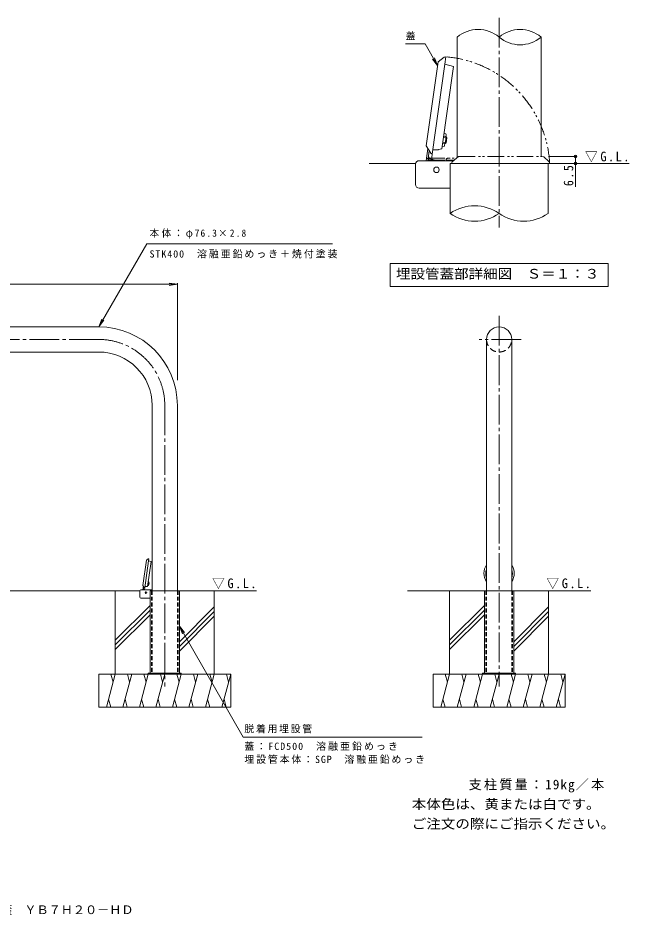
# Model space of a CAD drawing. Units: millimetres, scale not verified, with parts at other scales. Extents: x -1853 to 1851, y -1371 to 1349.
# Drawn here: x -1 to 1851, y -1371 to 1349 of the extents above; entities that cross this region are included whole.
import ezdxf
from ezdxf.enums import TextEntityAlignment as Align

# ---------------------------------------------------------------- set-up
doc = ezdxf.new("R2010")
doc.units = ezdxf.units.MM
doc.header["$LTSCALE"] = 10
doc.header["$PDMODE"] = 32
doc.header["$PDSIZE"] = 8
for name, pattern in [('CHAIN2', [12, 9, -1, 1, -1]), ('DASHED1', [1.8, 1.2, -0.6]), ('DASHED2', [3, 2, -1]), ('DOUBLE_CHAIN1', [8.8, 5, -1, 0.6, -0.6, 0.6, -1])]:
    doc.linetypes.add(name, pattern=pattern)
for name, color, linetype, lineweight in [('B-0_通り芯', 4, 'Continuous', 9), ('B-1_躯体', 3, 'Continuous', 9), ('B-2_仕上', 3, 'Continuous', 9), ('B-4_文字', 7, 'Continuous', 9), ('B-5_建具', 7, 'Continuous', 9), ('B-6_間仕切', 2, 'DOUBLE_CHAIN1', 9), ('B-9_記号', 7, 'Continuous', 9), ('B-B_衛生陶器', 2, 'Continuous', 9), ('B-E_見え係り', 6, 'Continuous', 5), ('C-0_通り芯', 4, 'Continuous', 9), ('C-1_躯体', 7, 'Continuous', 9), ('C-2_仕上', 3, 'Continuous', 9), ('C-3_寸法', 3, 'DASHED1', 9), ('C-4_文字', 7, 'Continuous', 9), ('C-5_建具', 7, 'Continuous', 9), ('C-6_間仕切', 2, 'Continuous', 9), ('C-9_記号', 7, 'Continuous', 9), ('C-B_衛生陶器', 2, 'Continuous', 9), ('C-E_見え係り', 6, 'Continuous', 5)]:
    doc.layers.add(name, color=color, linetype=linetype, lineweight=lineweight)
doc.layers.add('F-5_F-5ﾚｲﾔ', color=2, linetype='Continuous')
doc.layers.add('F-F_F-Fﾚｲﾔ', color=2, linetype='Continuous')
doc.styles.add('ＭＳ ゴシック', font='')
doc.styles.get('ＭＳ ゴシック').set_extended_font_data('MS Gothic')

msp = doc.modelspace()

# ---------------------------------------------------------------- linework, layer by layer
at = {"layer": 'B-0_通り芯', "color": 7, "linetype": 'CHAIN2'}
msp.add_line((1457.27, 1349.13), (1457.27, 713.81), dxfattribs=at)
at = {"layer": 'B-0_通り芯'}
for p, q in [((1291.18, 1230.37), (1272.22, 1215.7)), ((1236.41, 960.97), (1272.22, 1215.7)), ((1254.86, 936.54), (1293.21, 1209.39)), ((1319.15, 1202.38), (1283.95, 951.94)), ((1293.21, 1209.39), (1319.15, 1202.38)), ((1250.3, 939.46), (1236.41, 960.97)), ((1273.67, 950.59), (1283.95, 951.94)), ((1254.86, 936.54), (1250.3, 939.46)), ((1273.49, 949.35), (1256.7, 949.61)), ((1273.67, 950.59), (1273.49, 949.35)), ((1605.77, 907.7), (1308.77, 907.7)), ((1308.77, 756.39), (1308.77, 907.7)), ((1312.96, 907.7), (1588.49, 907.7)), ((1605.77, 907.7), (1605.77, 756.39))]:
    msp.add_line(p, q, dxfattribs=at)
at = {"layer": 'B-0_通り芯', "linetype": 'DOUBLE_CHAIN1'}
for p, q in [((1315.22, 912.63), (1334.58, 929.37)), ((1334.58, 929.37), (1591.82, 929.37)), ((1608.99, 912.63), (1591.82, 929.37)), ((1312.96, 907.7), (1315.22, 912.63))]:
    msp.add_line(p, q, dxfattribs=at)
at = {"layer": 'B-0_通り芯'}
msp.add_lwpolyline([(1291.18, 1230.37), (1296.29, 1231.34), (1293.21, 1209.39)], dxfattribs=at)
at = {"layer": 'B-0_通り芯', "linetype": 'DOUBLE_CHAIN1'}
msp.add_lwpolyline([(1608.99, 912.63), (1610.66, 907.7), (1588.49, 907.7)], dxfattribs=at)
msp.add_arc((1267.32, 888.7), 343.86, 3.1675, 85.1675, dxfattribs=at)
at = {"layer": 'B-0_通り芯'}
for centre, start, end in [((1383.02, 650.33), 55.00314, 124.99686), ((1383.02, 862.44), 235.00314, 304.99686), ((1531.52, 862.44), 235.00314, 304.99686)]:
    msp.add_arc(centre, 129.46, start, end, dxfattribs=at)
at = {"layer": 'B-1_躯体'}
for p, q in [((1204.16, 844.04), (1204.16, 905.37)), ((1215.16, 916.37), (1319.55, 916.37)), ((1215.1, 833.04), (1308.77, 833.04))]:
    msp.add_line(p, q, dxfattribs=at)
for centre, start, end in [((1215.16, 905.37), 90, 180), ((1215.16, 844.04), 180, 270)]:
    msp.add_arc(centre, 11, start, end, dxfattribs=at)
at = {"layer": 'B-2_仕上'}
for p, q in [((1330.1, 1291.02), (1330.1, 925.49)), ((1584.43, 1291.02), (1584.43, 929.37))]:
    msp.add_line(p, q, dxfattribs=at)
for centre, start, end in [((1393.68, 1216.06), 49.69653, 130.30347), ((1520.85, 1216.06), 49.69653, 130.30347), ((1520.85, 1365.99), 229.69653, 310.30347)]:
    msp.add_arc(centre, 98.3, start, end, dxfattribs=at)
at = {"layer": 'B-4_文字'}
for p, q in [((1691.54, 929.37), (1606.76, 929.37)), ((1688.54, 929.37), (1688.54, 907.7)), ((1691.54, 907.7), (1628.6, 907.7)), ((1688.54, 907.7), (1688.54, 836.81))]:
    msp.add_line(p, q, dxfattribs=at)
for p in [(1688.54, 929.37), (1688.54, 907.7)]:
    msp.add_point(p, dxfattribs=at)
at = {"layer": 'B-5_建具'}
for p, q in [((1232.83, 1270.15), (1174.03, 1270.15)), ((1232.83, 1270.15), (1270.66, 1204.63)), ((1255.44, 1224.47), (1270.66, 1204.63)), ((1261.09, 1227.73), (1270.66, 1204.63)), ((1126.77, 605.11), (1787.77, 605.11)), ((1126.77, 605.11), (1126.77, 535.11)), ((1787.77, 605.11), (1787.77, 535.11)), ((1126.77, 535.11), (1787.77, 535.11))]:
    msp.add_line(p, q, dxfattribs=at)
at = {"layer": 'B-6_間仕切', "linetype": 'Continuous'}
for p, q in [((1235.87, 916.37), (1241.11, 953.69)), ((1242.03, 921.88), (1245.54, 946.84))]:
    msp.add_line(p, q, dxfattribs=at)
at = {"layer": 'B-6_間仕切', "linetype": 'DASHED1'}
for p, q in [((1241.25, 916.37), (1242.03, 921.88)), ((1274.04, 917.33), (1241.69, 921.87)), ((1296.6, 916.37), (1296.6, 918.7))]:
    msp.add_line(p, q, dxfattribs=at)
at = {"layer": 'B-6_間仕切'}
for p, q in [((1242.94, 923.7), (1328.03, 923.7)), ((1242.94, 916.37), (1242.94, 923.7)), ((1242.94, 918.37), (1296.66, 918.37)), ((1296.66, 918.37), (1321.86, 918.37))]:
    msp.add_line(p, q, dxfattribs=at)
at = {"layer": 'B-6_間仕切', "linetype": 'Continuous'}
msp.add_arc((1242.39, 926.82), 5, 172, 262, dxfattribs=at)
at = {"layer": 'B-6_間仕切', "linetype": 'DASHED1'}
msp.add_arc((1271.72, 900.82), 16.67, 68.88372, 82, dxfattribs=at)
at = {"layer": 'B-6_間仕切'}
for centre, radius, end in [((1301.6, 918.7), 5, 180), ((1307.32, 907.7), 10.67, 125.65749)]:
    msp.add_arc(centre, radius, 90, end, dxfattribs=at)
at = {"layer": 'B-9_記号'}
for p, q in [((1252.03, 916.37), (1254.86, 936.54)), ((1281.23, 916.37), (1252.59, 920.4))]:
    msp.add_line(p, q, dxfattribs=at)
msp.add_arc((1254.08, 930.96), 10.67, 172, 262, dxfattribs=at)
at = {"layer": 'B-B_衛生陶器'}
for p, q in [((1288.83, 986.66), (1298.74, 985.27)), ((1289.2, 989.3), (1296.47, 988.28)), ((1290.48, 998.38), (1295.65, 997.65)), ((1293.68, 968.48), (1296.47, 988.28)), ((1296.73, 994.98), (1295.65, 997.65)), ((1296.73, 994.98), (1295.81, 988.38)), ((1296.47, 988.28), (1298.74, 985.27)), ((1296.7, 970.75), (1298.74, 985.27)), ((1285.15, 960.42), (1290.32, 959.69)), ((1286.42, 969.5), (1293.68, 968.48)), ((1286.79, 972.14), (1296.7, 970.75)), ((1292.1, 961.97), (1290.32, 959.69)), ((1293.02, 968.57), (1292.1, 961.97)), ((1293.68, 968.48), (1296.7, 970.75))]:
    msp.add_line(p, q, dxfattribs=at)
at = {"layer": 'B-E_見え係り'}
for p, q in [((1063.43, 907.7), (1204.41, 907.7)), ((1605.77, 907.7), (1851.1, 907.7))]:
    msp.add_line(p, q, dxfattribs=at)
at = {"layer": 'B-E_見え係り', "color": 4, "lineweight": 9}
msp.add_circle((1267.32, 888.7), 8.33, dxfattribs=at)
at = {"layer": 'C-0_通り芯', "color": 7, "linetype": 'CHAIN2'}
for p, q in [((1457.27, 446.27), (1457.27, -678.09)), ((243.98, 374.4), (-1279.72, 374.4)), ((1524.61, 374.4), (1397.09, 374.4)), ((443.98, 174.4), (443.98, -678.09))]:
    msp.add_line(p, q, dxfattribs=at)
at = {"layer": 'C-0_通り芯'}
for p, q in [((377.71, -371.47), (388.45, -295.05)), ((383.24, -378.8), (394.74, -296.95)), ((394.14, -290.65), (388.45, -295.05)), ((402.53, -299.05), (391.97, -374.18)), ((394.74, -296.95), (402.53, -299.05)), ((381.87, -377.93), (377.71, -371.47)), ((383.24, -378.8), (381.87, -377.93)), ((388.83, -374.96), (383.79, -374.88)), ((388.88, -374.59), (388.83, -374.96)), ((388.88, -374.59), (391.97, -374.18)), ((488.53, -387.45), (399.43, -387.45)), ((399.43, -637.45), (399.43, -387.45)), ((488.53, -637.45), (488.53, -387.45)), ((1501.82, -387.45), (1412.72, -387.45)), ((1412.72, -637.45), (1412.72, -387.45)), ((1501.82, -637.45), (1501.82, -387.45))]:
    msp.add_line(p, q, dxfattribs=at)
at = {"layer": 'C-0_通り芯', "linetype": 'DASHED1'}
for p, q in [((403.63, -387.45), (403.63, -637.45)), ((484.33, -387.45), (484.33, -637.45)), ((1416.92, -387.45), (1416.92, -637.45)), ((1497.62, -387.45), (1497.62, -637.45))]:
    msp.add_line(p, q, dxfattribs=at)
at = {"layer": 'C-0_通り芯'}
msp.add_lwpolyline([(394.14, -290.65), (395.67, -290.36), (394.74, -296.95)], dxfattribs=at)
at = {"layer": 'C-0_通り芯', "color": 7, "linetype": 'CHAIN2'}
msp.add_arc((243.98, 174.4), 200, 0, 90, dxfattribs=at)
at = {"layer": 'C-0_通り芯'}
for centre, radius, start, end in [((1455.47, -334.58), 44.26, 145.23146, 214.76854), ((1455.47, -335.91), 38.66, 160.1295, 199.8705), ((1459.06, -334.58), 44.26, 325.23213, 34.76787), ((1459.06, -335.91), 38.66, 340.1308, 19.8692)]:
    msp.add_arc(centre, radius, start, end, dxfattribs=at)
at = {"layer": 'C-1_躯体', "color": 3}
for p, q in [((368.03, -406.55), (368.03, -388.15)), ((371.33, -384.85), (405.83, -384.85)), ((371.33, -409.85), (399.43, -409.85))]:
    msp.add_line(p, q, dxfattribs=at)
at = {"layer": 'C-1_躯体'}
for p, q in [((493.98, -637.45), (393.98, -637.45)), ((393.98, -637.45), (393.98, -640.65)), ((431.48, -637.45), (431.48, -640.65)), ((456.48, -637.45), (456.48, -640.65)), ((493.98, -637.45), (493.98, -640.65)), ((1507.27, -637.45), (1407.27, -637.45)), ((1407.27, -637.45), (1407.27, -640.65)), ((1444.77, -637.45), (1444.77, -640.65)), ((1469.77, -637.45), (1469.77, -640.65)), ((1507.27, -637.45), (1507.27, -640.65))]:
    msp.add_line(p, q, dxfattribs=at)
at = {"layer": 'C-1_躯体', "color": 3}
for centre, start, end in [((371.33, -388.15), 90, 180), ((371.33, -406.55), 180, 270)]:
    msp.add_arc(centre, 3.3, start, end, dxfattribs=at)
at = {"layer": 'C-2_仕上'}
for p, q in [((-1279.72, 412.55), (243.98, 412.55)), ((1419.12, 374.4), (1419.12, -387.45)), ((1495.42, 374.4), (1495.42, -387.45)), ((-1279.72, 336.25), (243.98, 336.25)), ((405.83, 174.4), (405.83, -387.45)), ((482.13, 174.4), (482.13, -387.45))]:
    msp.add_line(p, q, dxfattribs=at)
for centre, radius, end in [((243.98, 174.4), 238.15, 90), ((1457.27, 374.4), 38.15, 180), ((243.98, 174.4), 161.85, 90)]:
    msp.add_arc(centre, radius, 0, end, dxfattribs=at)
at = {"layer": 'C-2_仕上', "linetype": 'DASHED2'}
msp.add_arc((1457.27, 374.4), 38.15, 180.14683, 0, dxfattribs=at)
at = {"layer": 'C-3_寸法'}
for p, q in [((405.83, -387.45), (405.83, -637.45)), ((482.13, -387.45), (482.13, -637.45)), ((1419.12, -387.45), (1419.12, -637.45)), ((1495.42, -387.45), (1495.42, -637.45))]:
    msp.add_line(p, q, dxfattribs=at)
at = {"layer": 'C-4_文字'}
for p, q in [((482.13, 541.62), (457.34, 544.88)), ((482.13, 544.62), (482.13, 250.61)), ((-1517.87, 541.62), (482.13, 541.62)), ((482.13, 541.62), (457.34, 538.36))]:
    msp.add_line(p, q, dxfattribs=at)
at = {"layer": 'C-5_建具'}
for p, q in [((243.98, 412.55), (389.42, 664.46)), ((389.42, 664.46), (952.79, 664.47)), ((243.98, 412.55), (253.55, 435.64)), ((243.98, 412.55), (259.2, 432.38)), ((488.53, -494.55), (681.6, -831.35)), ((488.53, -494.55), (498.1, -517.64)), ((488.53, -494.55), (503.75, -514.38)), ((1224.34, -831.35), (681.6, -831.35))]:
    msp.add_line(p, q, dxfattribs=at)
at = {"layer": 'C-6_間仕切'}
for p, q in [((377.54, -384.85), (379.12, -373.66)), ((379.39, -383.2), (380.44, -375.71)), ((392.71, -368.91), (394.89, -369.22)), ((392.82, -368.12), (395.79, -368.54)), ((393.43, -363.77), (396.4, -364.18)), ((393.54, -362.97), (395.72, -363.28)), ((394.89, -369.22), (395.72, -363.28)), ((394.89, -369.22), (395.79, -368.54)), ((395.72, -363.28), (396.4, -364.18)), ((395.79, -368.54), (396.4, -364.18))]:
    msp.add_line(p, q, dxfattribs=at)
at = {"layer": 'C-6_間仕切', "linetype": 'DASHED1'}
for p, q in [((379.16, -384.85), (379.39, -383.2)), ((388.99, -384.57), (379.29, -383.2))]:
    msp.add_line(p, q, dxfattribs=at)
at = {"layer": 'C-6_間仕切'}
msp.add_arc((379.5, -381.72), 1.5, 172, 262, dxfattribs=at)
at = {"layer": 'C-6_間仕切', "linetype": 'DASHED1'}
msp.add_arc((388.3, -389.52), 5, 68.88372, 82, dxfattribs=at)
at = {"layer": 'C-9_記号'}
for p, q in [((382.39, -384.85), (383.24, -378.8)), ((391.15, -384.85), (382.56, -383.65))]:
    msp.add_line(p, q, dxfattribs=at)
msp.add_arc((383.01, -380.48), 3.2, 172, 262, dxfattribs=at)
at = {"layer": 'C-B_衛生陶器'}
for p, q in [((392.33, -371.64), (393.88, -371.86)), ((394.41, -371.17), (393.88, -371.86)), ((393.93, -360.25), (395.48, -360.47)), ((394.69, -369.19), (394.41, -371.17)), ((395.8, -361.27), (395.48, -360.47)), ((395.8, -361.27), (395.52, -363.25))]:
    msp.add_line(p, q, dxfattribs=at)
at = {"layer": 'C-E_見え係り'}
for p, q in [((-1403.84, -387.45), (368.11, -387.45)), ((293.98, -640.65), (293.98, -387.45)), ((482.13, -387.45), (722.13, -387.45)), ((593.98, -640.65), (593.98, -387.45)), ((1179.12, -387.45), (1419.12, -387.45)), ((1307.27, -640.65), (1307.27, -387.45)), ((1495.42, -387.45), (1735.42, -387.45)), ((1607.27, -640.65), (1607.27, -387.45)), ((399.43, -432.19), (293.98, -537.64)), ((1412.72, -432.19), (1307.27, -537.64)), ((399.43, -446.34), (293.98, -551.79)), ((399.43, -460.48), (293.98, -565.93)), ((593.98, -436.53), (488.53, -541.98)), ((593.98, -450.67), (488.53, -556.12)), ((1412.72, -446.34), (1307.27, -551.79)), ((1412.72, -460.48), (1307.27, -565.93)), ((1607.27, -436.53), (1501.82, -541.98)), ((1607.27, -450.67), (1501.82, -556.12)), ((593.98, -464.81), (488.53, -570.26)), ((1607.27, -464.81), (1501.82, -570.26)), ((243.98, -640.65), (643.98, -640.65)), ((243.98, -740.65), (243.98, -640.65)), ((293.98, -640.65), (267.19, -740.65)), ((280.93, -640.65), (287.46, -665)), ((343.98, -640.65), (317.19, -740.65)), ((330.93, -640.65), (337.46, -665)), ((393.98, -640.65), (367.19, -740.65)), ((380.93, -640.65), (387.46, -665)), ((443.98, -640.65), (417.19, -740.65)), ((430.93, -640.65), (437.46, -665)), ((493.98, -640.65), (467.19, -740.65)), ((480.93, -640.65), (487.46, -665)), ((543.98, -640.65), (517.19, -740.65)), ((530.93, -640.65), (537.46, -665)), ((593.98, -640.65), (567.19, -740.65)), ((580.93, -640.65), (587.46, -665)), ((643.98, -640.65), (617.19, -740.65)), ((630.93, -640.65), (637.46, -665)), ((643.98, -740.65), (643.98, -640.65)), ((1257.27, -640.65), (1657.27, -640.65)), ((1257.27, -740.65), (1257.27, -640.65)), ((1307.27, -640.65), (1280.47, -740.65)), ((1294.22, -640.65), (1300.74, -665)), ((1357.27, -640.65), (1330.47, -740.65)), ((1344.22, -640.65), (1350.74, -665)), ((1407.27, -640.65), (1380.47, -740.65)), ((1394.22, -640.65), (1400.74, -665)), ((1457.27, -640.65), (1430.47, -740.65)), ((1444.22, -640.65), (1450.74, -665)), ((1507.27, -640.65), (1480.47, -740.65)), ((1494.22, -640.65), (1500.74, -665)), ((1557.27, -640.65), (1530.47, -740.65)), ((1544.22, -640.65), (1550.74, -665)), ((1607.27, -640.65), (1580.47, -740.65)), ((1594.22, -640.65), (1600.74, -665)), ((1657.27, -640.65), (1630.47, -740.65)), ((1644.22, -640.65), (1650.74, -665)), ((1657.27, -740.65), (1657.27, -640.65)), ((280.23, -740.65), (273.71, -716.3)), ((330.23, -740.65), (323.71, -716.3)), ((380.23, -740.65), (373.71, -716.3)), ((430.23, -740.65), (423.71, -716.3)), ((480.23, -740.65), (473.71, -716.3)), ((530.23, -740.65), (523.71, -716.3)), ((580.23, -740.65), (573.71, -716.3)), ((630.23, -740.65), (623.71, -716.3)), ((1293.52, -740.65), (1287, -716.3)), ((1343.52, -740.65), (1337, -716.3)), ((1393.52, -740.65), (1387, -716.3)), ((1443.52, -740.65), (1437, -716.3)), ((1493.52, -740.65), (1487, -716.3)), ((1543.52, -740.65), (1537, -716.3)), ((1593.52, -740.65), (1587, -716.3)), ((1643.52, -740.65), (1637, -716.3)), ((243.98, -740.65), (643.98, -740.65)), ((1257.27, -740.65), (1657.27, -740.65))]:
    msp.add_line(p, q, dxfattribs=at)
at = {"layer": 'C-E_見え係り', "color": 4, "lineweight": 9}
msp.add_circle((386.98, -393.15), 2.5, dxfattribs=at)

# ---------------------------------------------------------------- texts
at = {"layer": 'B-4_文字', "color": 2, "insert": (1717.69, 911.84), "char_height": 29.33, "attachment_point": 7, "style": 'ＭＳ ゴシック'}
msp.add_mtext('\\T1.22;\\W0.95;▽G.L.', dxfattribs=at)
at = {"layer": 'B-4_文字', "color": 2, "insert": (1682.54, 839.19), "char_height": 29.33, "attachment_point": 7, "rotation": 90, "style": 'ＭＳ ゴシック'}
msp.add_mtext('\\T1.27;\\W0.9;6.5', dxfattribs=at)
at = {"layer": 'B-5_建具', "style": 'ＭＳ ゴシック'}
msp.add_text('蓋', height=21.99, dxfattribs=at).set_placement((1174.03, 1276.82), align=Align.BOTTOM_LEFT)
at = {"layer": 'B-5_建具', "color": 2, "style": 'ＭＳ ゴシック', "width": 1.1}
msp.add_text('埋設管蓋部詳細図\u3000Ｓ＝１：３', height=29.33, dxfattribs=at).set_placement((1144.77, 550.11), align=Align.BOTTOM_LEFT)
at = {"layer": 'C-5_建具', "char_height": 21.99, "attachment_point": 7, "style": 'ＭＳ ゴシック'}
for s, insert in [('\\T1.25;\\W0.95;本体：φ76.3×2.8', (397.79, 679.87)), ('\\T1.2;STK400\u3000溶融亜鉛めっき＋焼付塗装', (397.79, 620.13)), ('\\T1.17;脱着用埋設管', (685.16, -819.49)), ('\\T1.21;蓋：FCD500\u3000溶融亜鉛めっき', (685.16, -872.44)), ('\\T1.19;埋設管本体：SGP\u3000溶融亜鉛めっき', (685.16, -912.12))]:
    msp.add_mtext(s, dxfattribs=dict(at, insert=insert))
at = {"layer": 'C-5_建具', "color": 2, "char_height": 29.33, "attachment_point": 7, "style": 'ＭＳ ゴシック'}
for insert in [(587.52, -382.23), (1600.8, -382.23)]:
    msp.add_mtext('\\T1.22;\\W0.95;▽G.L.', dxfattribs=dict(at, insert=insert))
at = {"layer": 'F-5_F-5ﾚｲﾔ', "style": 'ＭＳ ゴシック', "width": 1.1}
for s, p in [('本体色は、黄または白です。', (1192.64, -1057.84)), ('ご注文の際にご指示ください。', (1192.64, -1117.31))]:
    msp.add_text(s, height=29.33, dxfattribs=at).set_placement(p, align=Align.BOTTOM_LEFT)
at = {"layer": 'F-5_F-5ﾚｲﾔ', "insert": (1364.84, -999.01), "char_height": 29.33, "attachment_point": 7, "style": 'ＭＳ ゴシック'}
msp.add_mtext('\\T1.16;支柱質量：19kg／本', dxfattribs=at)
at = {"layer": 'F-F_F-Fﾚｲﾔ', "style": 'ＭＳ ゴシック', "width": 1.05}
msp.add_text('車止め\u3000スチール製\u3000アーチ型\u3000脱着式\u3000鋳鉄製蓋\u3000ＹＢ７Ｈ２０－ＨＤ', height=25.66, dxfattribs=at).set_placement((-863.55, -1375.43), align=Align.BOTTOM_LEFT)

doc.saveas('drawing.dxf')
